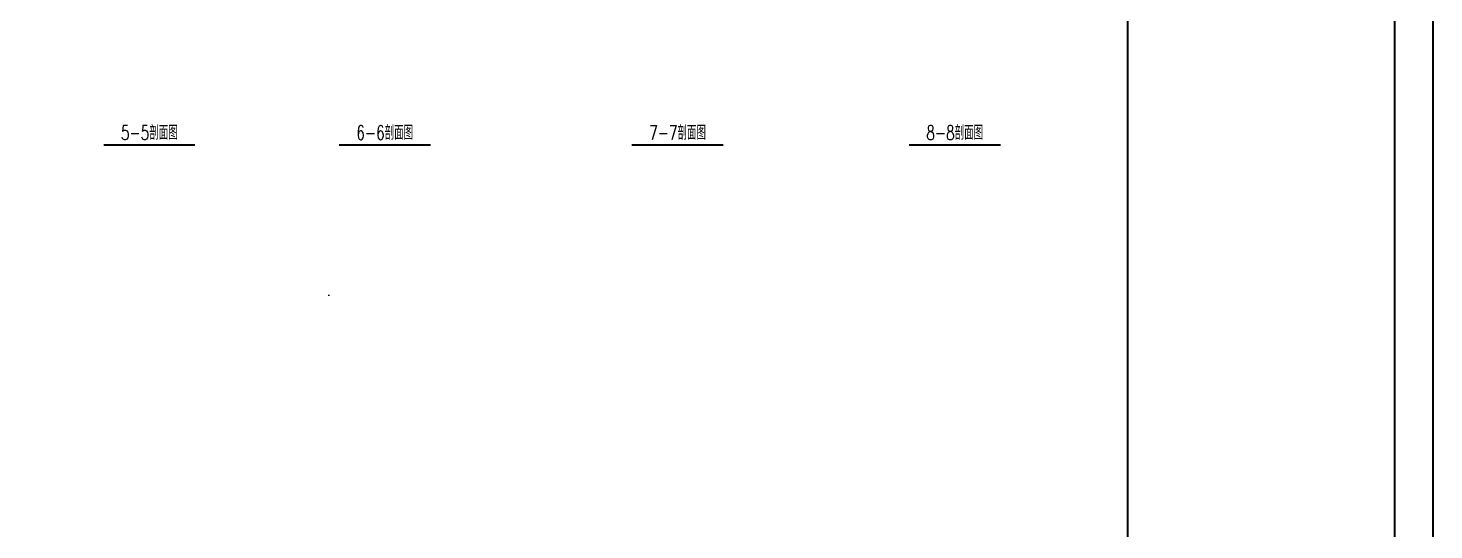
# Model space of a CAD drawing. Extents: x 220580 to 2027826, y -309201 to 71987.
# Drawn here: x 355258 to 428948, y -195689 to -169417 of the extents above; entities that cross this region are included whole.
import ezdxf
from ezdxf.enums import TextEntityAlignment as Align

# ---------------------------------------------------------------- set-up
doc = ezdxf.new("R2010")
doc.units = 0
for name, color, linetype in [('0-cxFrame', 155, 'Continuous'), ('3索引', 3, 'Continuous'), ('Fill', 8, 'Continuous')]:
    doc.layers.add(name, color=color, linetype=linetype)
doc.layers.add('0-cxText', color=131, linetype='Continuous', lineweight=25)
doc.styles.add('cx_tuming', font='simhei.ttf')
doc.styles.add('cx_tuqian1', font='')
doc.styles.add('卓越符号', font='ROMANS.shx', dxfattribs={"width": 0.7, "bigfont": 'CHINESE.shx'})
doc.styles.add('黑体', font='simhei.ttf', dxfattribs={"height": 12})
doc.styles.get('cx_tuqian1').set_extended_font_data('SimSun')

# ---------------------------------------------------------------- blocks, each defined once
blk = doc.blocks.new('zjcx_T1(Dragon)')
at = {"layer": '0-cxFrame', "const_width": 50}
blk.add_lwpolyline([(-7000, 0), (0, 0), (0, 57400), (-7000, 57400)], close=True, dxfattribs=at)
blk = doc.blocks.new('TK22.A1 L(Dragon)')
at = {"layer": '0-cxFrame', "color": 7, "const_width": 0.5}
blk.add_lwpolyline([(0, 0), (-841, 0), (-841, 594), (0, 594)], close=True, dxfattribs=at)
at = {"layer": '0-cxFrame', "const_width": 0.5}
for points in [[(-80, 10), (-821, 10), (-821, 584), (-80, 584)], [(-10, 10), (-80, 10), (-80, 584), (-10, 584)]]:
    blk.add_lwpolyline(points, close=True, dxfattribs=at)
at = {"layer": '0-cxFrame', "xscale": 0.01, "yscale": 0.01, "zscale": 0.01}
blk.add_blockref('zjcx_T1(Dragon)', (-10, 10), dxfattribs=at)
at = {"style": '黑体', "flags": 4}
blk.add_attdef('图幅', text='', height=3.3, dxfattribs=at).set_placement((-40, 3), align=Align.RIGHT)
at = {"layer": '0-cxText', "flags": 4}
for tag, height, style, p in [('建设单位', 3.5, 'cx_tuming', (-45, 240)), ('项目名称', 3.5, 'cx_tuming', (-45, 210)), ('子项名称', 3.5, 'cx_tuming', (-45, 180)), ('工程编号', 3.3, 'cx_tuqian1', (-35, 165)), ('图名1', 3.5, 'cx_tuming', (-45, 87)), ('图名2', 3.5, 'cx_tuming', (-45, 79)), ('图名3', 3.5, 'cx_tuming', (-45, 71)), ('出图日期', 3.3, 'cx_tuqian1', (-39, 60)), ('专业', 3.3, 'cx_tuqian1', (-55, 52)), ('图号', 3.3, 'cx_tuqian1', (-55, 44)), ('版次', 3.3, 'cx_tuqian1', (-20, 44))]:
    blk.add_attdef(tag, text='', height=height, dxfattribs=dict(at, style=style)).set_placement(p, align=Align.MIDDLE)
at = {"layer": 'Defpoints', "color": 6, "flags": 4}
for tag, height, style, p in [('tufu', 3.3, '黑体', (-12, 12)), ('dwfname', 4, 'cx_tuqian1', (-80, 3))]:
    blk.add_attdef(tag, text='', height=height, dxfattribs=dict(at, style=style)).set_placement(p, align=Align.RIGHT)
blk = doc.blocks.new('*U515')
at = {"const_width": 0.7}
blk.add_lwpolyline([(-16, 0), (16, 0)], dxfattribs=at)
at = {"color": 0, "style": '卓越符号', "width": 0.7, "flags": 8}
blk.add_attdef('图名', text='', height=5, dxfattribs=at).set_placement((0, 1.85), align=Align.CENTER)
blk.add_attdef('比例', (18.8, 1.85), '', height=4, dxfattribs=at)
blk = doc.blocks.new('*U516')
at = {"const_width": 0.7}
blk.add_lwpolyline([(-16, 0), (16, 0)], dxfattribs=at)
at = {"color": 0, "style": '卓越符号', "width": 0.7, "flags": 8}
blk.add_attdef('图名', text='', height=5, dxfattribs=at).set_placement((0, 1.85), align=Align.CENTER)
blk.add_attdef('比例', (18.8, 1.85), '', height=4, dxfattribs=at)
blk = doc.blocks.new('*U517')
at = {"const_width": 0.7}
blk.add_lwpolyline([(-16, 0), (16, 0)], dxfattribs=at)
at = {"color": 0, "style": '卓越符号', "width": 0.7, "flags": 8}
blk.add_attdef('图名', text='', height=5, dxfattribs=at).set_placement((0, 1.85), align=Align.CENTER)
blk.add_attdef('比例', (18.8, 1.85), '', height=4, dxfattribs=at)
blk = doc.blocks.new('*U518')
at = {"const_width": 0.7}
blk.add_lwpolyline([(-16, 0), (16, 0)], dxfattribs=at)
at = {"color": 0, "style": '卓越符号', "width": 0.7, "flags": 8}
blk.add_attdef('图名', text='', height=5, dxfattribs=at).set_placement((0, 1.85), align=Align.CENTER)
blk.add_attdef('比例', (18.8, 1.85), '', height=4, dxfattribs=at)
blk = doc.blocks.new('20250910150331')
at = {"layer": 'Fill', "ltscale": 1000}
h = blk.add_hatch(dxfattribs=at)
h.set_pattern_fill('ANGLE', scale=100)
h.set_pattern_definition([(0, (29322.56, -8775.6), (0, 349.25), [254, -95.25]), (90, (29322.56, -8775.6), (-349.25, 2e-14), [254, -95.25])])
h.paths.add_polyline_path([(29573, -8626), (29565, -8626), (29565, -8698), (29331, -8698), (29331, -8626), (29323, -8626), (29323, -8776), (29331, -8776), (29331, -8703), (29565, -8703), (29565, -8776), (29573, -8776)])
h = blk.add_hatch(dxfattribs=at)
h.set_pattern_fill('ANGLE', scale=100)
h.set_pattern_definition([(0, (30051.36, -29240.9), (0, 349.25), [254, -95.25]), (90, (30051.36, -29240.9), (-349.25, 2e-14), [254, -95.25])])
h.paths.add_polyline_path([(30301, -29091), (30293, -29091), (30293, -29164), (30059, -29164), (30059, -29091), (30051, -29091), (30051, -29241), (30059, -29241), (30059, -29168), (30293, -29168), (30293, -29241), (30301, -29241)])
blk = doc.blocks.new('20250829153651')
at = {"layer": 'Fill', "ltscale": 1000}
h = blk.add_hatch(dxfattribs=at)
h.set_pattern_fill('ANGLE', scale=100)
h.set_pattern_definition([(0, (9542.07, -18090.52), (0, 349.25), [254, -95.25]), (90, (9542.07, -18090.52), (-349.25, 2e-14), [254, -95.25])])
h.paths.add_polyline_path([(9792, -17941), (9784, -17941), (9784, -18013), (9550, -18013), (9550, -17941), (9542, -17941), (9542, -18091), (9550, -18091), (9550, -18018), (9784, -18018), (9784, -18091), (9792, -18091)])

msp = doc.modelspace()

# ---------------------------------------------------------------- block references
at = {"layer": '0-cxFrame', "xscale": 200, "yscale": 200, "zscale": 200}
msp.add_blockref('TK22.A1 L(Dragon)', (428897.7, -248786.8), dxfattribs=at)
at = {"layer": '3索引', "color": 7}
ref = msp.add_blockref('*U515', (361612.6, -175539.5), dxfattribs=dict(at, xscale=150, yscale=150, zscale=150))
ref.add_attrib('图名', '5-5剖面图', dxfattribs={"layer": '0', "color": 0, "height": 750, "style": '卓越符号', "width": 0.7}).set_placement((361612.6, -175262.5), align=Align.CENTER)
ref = msp.add_blockref('*U516', (373952.9, -175539.5), dxfattribs=dict(at, xscale=150, yscale=150, zscale=150))
ref.add_attrib('图名', '6-6剖面图', dxfattribs={"layer": '0', "color": 0, "height": 750, "style": '卓越符号', "width": 0.7}).set_placement((373952.9, -175262.5), align=Align.CENTER)
ref = msp.add_blockref('*U517', (389300.3, -175539.5), dxfattribs=dict(at, xscale=150, yscale=150, zscale=150))
ref.add_attrib('图名', '7-7剖面图', dxfattribs={"layer": '0', "color": 0, "height": 750, "style": '卓越符号', "width": 0.7}).set_placement((389300.3, -175262.5), align=Align.CENTER)
ref = msp.add_blockref('*U518', (403832.2, -175539.5), dxfattribs=dict(at, xscale=150, yscale=150, zscale=150))
ref.add_attrib('图名', '8-8剖面图', dxfattribs={"layer": '0', "color": 0, "height": 750, "style": '卓越符号', "width": 0.7}).set_placement((403832.2, -175262.5), align=Align.CENTER)

# ---------------------------------------------------------------- next in the draw order: block references
at = {"ltscale": 30}
msp.add_blockref('20250829153651', (361345.6, -165379.4), dxfattribs=at)
at = {"ltscale": 200}
msp.add_blockref('20250910150331', (389507.7, -165379.4), dxfattribs=at)

doc.saveas('drawing.dxf')
